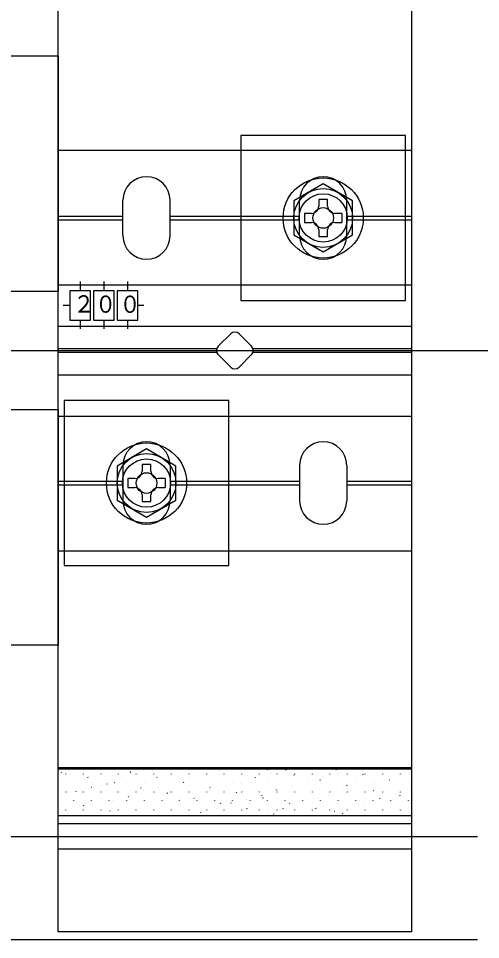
# Model space of a CAD drawing. Units: millimetres, scale not verified. Extents: x -1312 to 1312, y -1953 to 1941.
# Drawn here: x 1058.5 to 1137, y 1051.4 to 1207.7 of the extents above; entities that cross this region are included whole.
import ezdxf
from ezdxf.enums import TextEntityAlignment as Align

# ---------------------------------------------------------------- set-up
doc = ezdxf.new("R2010")
doc.units = ezdxf.units.MM
doc.header["$LTSCALE"] = 10
for name, color, linetype in [('0-4_YKK_12', 2, 'Continuous'), ('0-5_YKK_13', 4, 'Continuous'), ('0-8_YSS_K', 3, 'Continuous')]:
    doc.layers.add(name, color=color, linetype=linetype)
doc.styles.add('ＭＳ ゴシック', font='')
doc.styles.get('ＭＳ ゴシック').set_extended_font_data('MS Gothic')

msp = doc.modelspace()

# ---------------------------------------------------------------- linework, layer by layer
at = {"layer": '0-4_YKK_12'}
msp.add_line((485.14, 1051.36), (1136.52, 1051.36), dxfattribs=at)
at = {"layer": '0-5_YKK_13'}
for p, q in [((1065.29, 1185.36), (1125.29, 1185.36)), ((1076.29, 1170.86), (1076.29, 1176.86)), ((1084.29, 1170.86), (1084.29, 1176.86)), ((1106.29, 1170.86), (1106.29, 1176.86)), ((1111.04, 1177.01), (1109.54, 1177.01)), ((1109.54, 1177.01), (1109.54, 1175.86)), ((1111.04, 1175.86), (1111.04, 1177.01)), ((1114.29, 1170.86), (1114.29, 1176.86)), ((1108.29, 1174.61), (1107.14, 1174.61)), ((1113.44, 1174.61), (1112.29, 1174.61)), ((1113.44, 1174.61), (1113.44, 1173.11)), ((1065.29, 1174.16), (1076.29, 1174.16)), ((1065.29, 1173.56), (1076.29, 1173.56)), ((1084.29, 1174.16), (1106.29, 1174.16)), ((1084.29, 1173.56), (1106.29, 1173.56)), ((1112.29, 1173.11), (1113.44, 1173.11)), ((1114.29, 1174.16), (1125.29, 1174.16)), ((1114.29, 1173.56), (1125.29, 1173.56)), ((1109.54, 1171.86), (1109.54, 1170.71)), ((1111.04, 1170.71), (1111.04, 1171.86)), ((1109.54, 1170.71), (1111.04, 1170.71)), ((1065.29, 1162.51), (1125.29, 1162.51)), ((1069.04, 1163.07), (1069.04, 1161.51)), ((1073.04, 1163.07), (1073.04, 1161.51)), ((1077.04, 1163.07), (1077.04, 1161.51)), ((1067.29, 1159.01), (1066.12, 1159.01)), ((1079.83, 1159.01), (1078.79, 1159.01)), ((1069.04, 1156.51), (1069.04, 1155.04)), ((1073.04, 1156.51), (1073.04, 1155.04)), ((1077.04, 1156.51), (1077.04, 1155.04)), ((1065.29, 1155.51), (1125.29, 1155.51)), ((1092.47, 1152.07), (1094.59, 1154.19)), ((1096, 1154.19), (1098.12, 1152.07)), ((1092.22, 1151.66), (1065.29, 1151.66)), ((1065.29, 1151.06), (1092.22, 1151.06)), ((1125.29, 1151.66), (1098.37, 1151.66)), ((1098.37, 1151.06), (1125.29, 1151.06)), ((1094.59, 1148.54), (1092.47, 1150.66)), ((1098.12, 1150.66), (1096, 1148.54)), ((1065.29, 1147.21), (1125.29, 1147.21)), ((1065.29, 1140.21), (1125.29, 1140.21)), ((1076.29, 1131.86), (1076.29, 1125.86)), ((1081.04, 1132.01), (1079.54, 1132.01)), ((1079.54, 1132.01), (1079.54, 1130.86)), ((1081.04, 1130.86), (1081.04, 1132.01)), ((1084.29, 1131.86), (1084.29, 1125.86)), ((1106.29, 1131.86), (1106.29, 1125.86)), ((1114.29, 1131.86), (1114.29, 1125.86)), ((1065.29, 1129.16), (1076.29, 1129.16)), ((1078.29, 1129.61), (1077.14, 1129.61)), ((1083.44, 1129.61), (1082.29, 1129.61)), ((1083.44, 1129.61), (1083.44, 1128.11)), ((1084.29, 1129.16), (1106.29, 1129.16)), ((1114.29, 1129.16), (1125.29, 1129.16)), ((1065.29, 1128.56), (1076.29, 1128.56)), ((1082.29, 1128.11), (1083.44, 1128.11)), ((1084.29, 1128.56), (1106.29, 1128.56)), ((1114.29, 1128.56), (1125.29, 1128.56)), ((1079.54, 1126.86), (1079.54, 1125.71)), ((1081.04, 1125.71), (1081.04, 1126.86)), ((1079.54, 1125.71), (1081.04, 1125.71)), ((1065.29, 1117.36), (1125.29, 1117.36)), ((1065.29, 1072.35), (1065.29, 1080.57)), ((1065.29, 1080.57), (1125.29, 1080.57)), ((1065.29, 1080.32), (1125.29, 1080.32)), ((1065.87, 1079.71), (1065.81, 1079.8)), ((1066.59, 1079.42), (1066.59, 1079.47)), ((1067.38, 1079.31), (1067.37, 1079.32)), ((1069.58, 1079.42), (1069.58, 1079.47)), ((1070.01, 1079.91), (1070, 1079.92)), ((1072.57, 1079.42), (1072.57, 1079.47)), ((1075.56, 1079.42), (1075.56, 1079.47)), ((1077.6, 1079.75), (1077.54, 1079.83)), ((1078.55, 1079.42), (1078.55, 1079.47)), ((1078.71, 1079.39), (1078.71, 1079.4)), ((1081.34, 1079.99), (1081.34, 1080)), ((1081.54, 1079.42), (1081.54, 1079.47)), ((1084.53, 1079.42), (1084.53, 1079.47)), ((1087.52, 1079.42), (1087.52, 1079.47)), ((1090.05, 1079.47), (1090.05, 1079.48)), ((1090.51, 1079.42), (1090.51, 1079.47)), ((1092.68, 1080.07), (1092.68, 1080.07)), ((1093.5, 1079.42), (1093.5, 1079.47)), ((1096.49, 1079.42), (1096.49, 1079.47)), ((1099.48, 1079.42), (1099.48, 1079.47)), ((1100.85, 1080.13), (1100.8, 1080.21)), ((1101.39, 1079.54), (1101.38, 1079.55)), ((1102.47, 1079.42), (1102.47, 1079.47)), ((1104.02, 1080.14), (1104.01, 1080.15)), ((1105.36, 1079.25), (1105.3, 1079.33)), ((1105.46, 1079.42), (1105.46, 1079.47)), ((1108.45, 1079.42), (1108.45, 1079.47)), ((1110.11, 1078.97), (1110.11, 1078.98)), ((1111.44, 1079.42), (1111.44, 1079.47)), ((1112.58, 1080.17), (1112.53, 1080.25)), ((1112.72, 1079.62), (1112.72, 1079.63)), ((1114.43, 1079.42), (1114.43, 1079.47)), ((1115.35, 1080.22), (1115.35, 1080.23)), ((1117.09, 1079.28), (1117.03, 1079.37)), ((1117.42, 1079.42), (1117.42, 1079.47)), ((1120.41, 1079.42), (1120.41, 1079.47)), ((1121.45, 1079.05), (1121.44, 1079.06)), ((1123.4, 1079.42), (1123.4, 1079.47)), ((1124.06, 1079.7), (1124.06, 1079.71)), ((1067.97, 1078), (1067.97, 1078.05)), ((1070.37, 1078.83), (1070.32, 1078.91)), ((1070.96, 1078), (1070.96, 1078.05)), ((1073.61, 1077.77), (1073.6, 1077.78)), ((1073.95, 1078), (1073.95, 1078.05)), ((1074.88, 1077.95), (1074.82, 1078.03)), ((1076.1, 1078.74), (1076.1, 1078.75)), ((1076.94, 1078), (1076.94, 1078.05)), ((1079.93, 1078), (1079.93, 1078.05)), ((1082.1, 1078.87), (1082.05, 1078.95)), ((1082.92, 1078), (1082.92, 1078.05)), ((1084.94, 1077.84), (1084.94, 1077.85)), ((1085.91, 1078), (1085.91, 1078.05)), ((1086.6, 1077.98), (1086.55, 1078.06)), ((1087.44, 1078.82), (1087.43, 1078.83)), ((1088.9, 1078), (1088.9, 1078.05)), ((1091.89, 1078), (1091.89, 1078.05)), ((1094.88, 1078), (1094.88, 1078.05)), ((1096.28, 1077.92), (1096.28, 1077.93)), ((1097.87, 1078), (1097.87, 1078.05)), ((1098.77, 1078.9), (1098.77, 1078.91)), ((1100.86, 1078), (1100.86, 1078.05)), ((1103.85, 1078), (1103.85, 1078.05)), ((1106.84, 1078), (1106.84, 1078.05)), ((1107.62, 1078), (1107.61, 1078.01)), ((1109.86, 1078.36), (1109.8, 1078.45)), ((1109.83, 1078), (1109.83, 1078.05)), ((1112.82, 1078), (1112.82, 1078.05)), ((1114.36, 1077.48), (1114.31, 1077.56)), ((1115.81, 1078), (1115.81, 1078.05)), ((1116.32, 1077.48), (1116.32, 1077.48)), ((1118.8, 1078), (1118.8, 1078.05)), ((1118.95, 1078.07), (1118.95, 1078.08)), ((1121.59, 1078.4), (1121.53, 1078.48)), ((1121.79, 1078), (1121.79, 1078.05)), ((1124.78, 1078), (1124.78, 1078.05)), ((1066.59, 1076.38), (1066.59, 1076.43)), ((1068.36, 1076.52), (1068.36, 1076.53)), ((1069.58, 1076.38), (1069.58, 1076.43)), ((1070.98, 1077.17), (1070.97, 1077.18)), ((1072.57, 1076.38), (1072.57, 1076.43)), ((1075.56, 1076.38), (1075.56, 1076.43)), ((1078.55, 1076.38), (1078.55, 1076.43)), ((1079.38, 1077.06), (1079.32, 1077.14)), ((1079.7, 1076.6), (1079.7, 1076.61)), ((1081.54, 1076.38), (1081.54, 1076.43)), ((1082.31, 1077.25), (1082.31, 1077.25)), ((1083.88, 1076.18), (1083.83, 1076.26)), ((1084.53, 1076.38), (1084.53, 1076.43)), ((1087.52, 1076.38), (1087.52, 1076.43)), ((1090.51, 1076.38), (1090.51, 1076.43)), ((1091.04, 1076.68), (1091.03, 1076.69)), ((1091.11, 1077.1), (1091.05, 1077.18)), ((1093.5, 1076.38), (1093.5, 1076.43)), ((1093.65, 1077.32), (1093.65, 1077.33)), ((1095.61, 1076.21), (1095.56, 1076.3)), ((1096.49, 1076.38), (1096.49, 1076.43)), ((1099.48, 1076.38), (1099.48, 1076.43)), ((1102.37, 1076.75), (1102.37, 1076.76)), ((1102.47, 1076.38), (1102.47, 1076.43)), ((1104.99, 1077.4), (1104.98, 1077.41)), ((1105.46, 1076.38), (1105.46, 1076.43)), ((1108.45, 1076.38), (1108.45, 1076.43)), ((1111.22, 1075.85), (1111.21, 1075.86)), ((1111.44, 1076.38), (1111.44, 1076.43)), ((1113.71, 1076.83), (1113.71, 1076.84)), ((1114.43, 1076.38), (1114.43, 1076.43)), ((1117.42, 1076.38), (1117.42, 1076.43)), ((1118.87, 1076.59), (1118.81, 1076.68)), ((1120.41, 1076.38), (1120.41, 1076.43)), ((1122.55, 1075.93), (1122.55, 1075.94)), ((1123.4, 1076.38), (1123.4, 1076.43)), ((1125.05, 1076.91), (1125.04, 1076.92)), ((1065.87, 1075.55), (1065.87, 1075.56)), ((1067.97, 1074.96), (1067.97, 1075.01)), ((1070.96, 1074.96), (1070.96, 1075.01)), ((1071.96, 1074.38), (1071.96, 1074.39)), ((1073.95, 1074.96), (1073.95, 1075.01)), ((1074.58, 1075.02), (1074.57, 1075.03)), ((1076.94, 1074.96), (1076.94, 1075.01)), ((1077.21, 1075.62), (1077.2, 1075.63)), ((1079.93, 1074.96), (1079.93, 1075.01)), ((1082.92, 1074.96), (1082.92, 1075.01)), ((1083.3, 1074.46), (1083.3, 1074.46)), ((1085.91, 1075.1), (1085.91, 1075.11)), ((1085.91, 1074.96), (1085.91, 1075.01)), ((1088.38, 1075.29), (1088.33, 1075.38)), ((1088.54, 1075.7), (1088.54, 1075.71)), ((1088.9, 1074.96), (1088.9, 1075.01)), ((1091.89, 1074.96), (1091.89, 1075.01)), ((1092.89, 1074.41), (1092.83, 1074.49)), ((1094.64, 1074.53), (1094.63, 1074.54)), ((1094.88, 1074.96), (1094.88, 1075.01)), ((1097.25, 1075.18), (1097.25, 1075.19)), ((1097.87, 1074.96), (1097.87, 1075.01)), ((1099.88, 1075.78), (1099.88, 1075.79)), ((1100.11, 1075.33), (1100.06, 1075.41)), ((1100.86, 1074.96), (1100.86, 1075.01)), ((1103.85, 1074.96), (1103.85, 1075.01)), ((1104.62, 1074.44), (1104.56, 1074.53)), ((1105.97, 1074.61), (1105.97, 1074.62)), ((1106.84, 1074.96), (1106.84, 1075.01)), ((1108.59, 1075.25), (1108.58, 1075.26)), ((1109.83, 1074.96), (1109.83, 1075.01)), ((1112.82, 1074.96), (1112.82, 1075.01)), ((1115.81, 1074.96), (1115.81, 1075.01)), ((1117.31, 1074.69), (1117.31, 1074.69)), ((1118.8, 1074.96), (1118.8, 1075.01)), ((1119.92, 1075.33), (1119.92, 1075.34)), ((1121.79, 1074.96), (1121.79, 1075.01)), ((1123.37, 1075.71), (1123.31, 1075.79)), ((1124.78, 1074.96), (1124.78, 1075.01)), ((1066.59, 1073.34), (1066.59, 1073.39)), ((1066.84, 1072.8), (1066.84, 1072.81)), ((1069.47, 1073.4), (1069.47, 1073.41)), ((1069.63, 1074.03), (1069.58, 1074.11)), ((1069.58, 1073.34), (1069.58, 1073.39)), ((1072.57, 1073.34), (1072.57, 1073.39)), ((1074.14, 1073.14), (1074.08, 1073.23)), ((1075.56, 1073.34), (1075.56, 1073.39)), ((1078.18, 1072.88), (1078.17, 1072.89)), ((1078.55, 1073.34), (1078.55, 1073.39)), ((1080.81, 1073.48), (1080.8, 1073.49)), ((1081.54, 1073.34), (1081.54, 1073.39)), ((1084.53, 1073.34), (1084.53, 1073.39)), ((1087.52, 1073.34), (1087.52, 1073.39)), ((1089.51, 1072.96), (1089.51, 1072.97)), ((1090.51, 1073.34), (1090.51, 1073.39)), ((1092.14, 1073.56), (1092.14, 1073.57)), ((1093.5, 1073.34), (1093.5, 1073.39)), ((1096.49, 1073.34), (1096.49, 1073.39)), ((1097.39, 1073.52), (1097.34, 1073.61)), ((1099.48, 1073.34), (1099.48, 1073.39)), ((1100.85, 1073.03), (1100.85, 1073.04)), ((1102.47, 1073.34), (1102.47, 1073.39)), ((1103.48, 1073.63), (1103.48, 1073.64)), ((1105.46, 1073.34), (1105.46, 1073.39)), ((1108.45, 1073.34), (1108.45, 1073.39)), ((1109.12, 1073.56), (1109.07, 1073.64)), ((1111.44, 1073.34), (1111.44, 1073.39)), ((1112.19, 1073.11), (1112.18, 1073.12)), ((1113.62, 1072.67), (1113.57, 1072.76)), ((1114.43, 1073.34), (1114.43, 1073.39)), ((1114.82, 1073.71), (1114.81, 1073.72)), ((1117.42, 1073.34), (1117.42, 1073.39)), ((1120.41, 1073.34), (1120.41, 1073.39)), ((1123.4, 1073.34), (1123.4, 1073.39)), ((1123.52, 1073.19), (1123.52, 1073.2)), ((1098.24, 1072.39), (1098.23, 1072.4)), ((1101.89, 1072.64), (1101.84, 1072.72)), ((1109.57, 1072.46), (1109.57, 1072.47)), ((1120.91, 1072.54), (1120.91, 1072.55)), ((1065.29, 1071.04), (1125.29, 1071.04)), ((1065.29, 1066.76), (1125.29, 1066.76))]:
    msp.add_line(p, q, dxfattribs=at)
for points in [[(1125.29, 1250.06), (1125.29, 1052.66), (1065.29, 1052.66), (1065.29, 1250.06)], [(1065.29, 1201.36), (1065.29, 1161.36), (1025.29, 1161.36), (1025.29, 1201.36)], [(1096.29, 1187.86), (1096.29, 1159.86), (1124.29, 1159.86), (1124.29, 1187.86)], [(1115.29, 1176.75), (1110.29, 1179.64), (1105.29, 1176.75), (1105.29, 1170.98), (1110.29, 1168.09), (1115.29, 1170.98)], [(1067.29, 1156.51), (1070.79, 1156.51), (1070.79, 1161.51), (1067.29, 1161.51)], [(1071.29, 1156.51), (1074.79, 1156.51), (1074.79, 1161.51), (1071.29, 1161.51)], [(1075.29, 1156.51), (1078.79, 1156.51), (1078.79, 1161.51), (1075.29, 1161.51)], [(1066.29, 1142.86), (1066.29, 1114.86), (1094.29, 1114.86), (1094.29, 1142.86)], [(1065.29, 1141.36), (1065.29, 1101.36), (1025.29, 1101.36), (1025.29, 1141.36)], [(1085.29, 1131.75), (1080.29, 1134.64), (1075.29, 1131.75), (1075.29, 1125.98), (1080.29, 1123.09), (1085.29, 1125.98)]]:
    msp.add_lwpolyline(points, close=True, dxfattribs=at)
for points in [[(1107.14, 1174.61), (1107.14, 1173.11), (1108.29, 1173.11)], [(1077.14, 1129.61), (1077.14, 1128.11), (1078.29, 1128.11)], [(1125.29, 1080.57), (1125.29, 1072.35), (1065.29, 1072.35)]]:
    msp.add_lwpolyline(points, dxfattribs=at)
for centre, radius in [((1110.29, 1173.86), 6.8), ((1110.29, 1173.86), 5), ((1110.29, 1173.86), 4.1), ((1110.29, 1173.86), 1.75), ((1080.29, 1128.86), 6.8), ((1080.29, 1128.86), 5), ((1080.29, 1128.86), 4.1), ((1080.29, 1128.86), 1.75)]:
    msp.add_circle(centre, radius, dxfattribs=at)
for centre, radius, start, end in [((1080.29, 1176.86), 4, 0, 180), ((1110.29, 1176.86), 4, 0, 180), ((1108.29, 1175.86), 1.25, 270, 0), ((1112.29, 1175.86), 1.25, 180, 270), ((1108.29, 1171.86), 1.25, 0, 90), ((1112.29, 1171.86), 1.25, 90, 180), ((1080.29, 1170.86), 4, 180, 0), ((1110.29, 1170.86), 4, 180, 0), ((1095.29, 1153.49), 1, 45, 135), ((1093.17, 1151.36), 1, 135, 225), ((1097.41, 1151.36), 1, 315, 45), ((1095.29, 1149.24), 1, 225, 315), ((1080.29, 1131.86), 4, 0, 180), ((1110.29, 1131.86), 4, 0, 180), ((1078.29, 1130.86), 1.25, 270, 0), ((1082.29, 1130.86), 1.25, 180, 270), ((1078.29, 1126.86), 1.25, 0, 90), ((1082.29, 1126.86), 1.25, 90, 180), ((1080.29, 1125.86), 4, 180, 0), ((1110.29, 1125.86), 4, 180, 0)]:
    msp.add_arc(centre, radius, start, end, dxfattribs=at)
at = {"layer": '0-8_YSS_K'}
for p, q in [((15.29, 1151.36), (1139.52, 1151.36)), ((97.79, 1068.86), (1136.52, 1068.86))]:
    msp.add_line(p, q, dxfattribs=at)

# ---------------------------------------------------------------- texts
at = {"layer": '0-5_YKK_13', "style": 'ＭＳ ゴシック', "width": 0.9}
for s, p in [('２', (1067.86, 1156.93)), ('０', (1071.55, 1156.89)), ('０', (1075.69, 1156.87))]:
    msp.add_text(s, height=2.93, dxfattribs=at).set_placement(p, align=Align.BOTTOM_LEFT)

doc.saveas('drawing.dxf')
